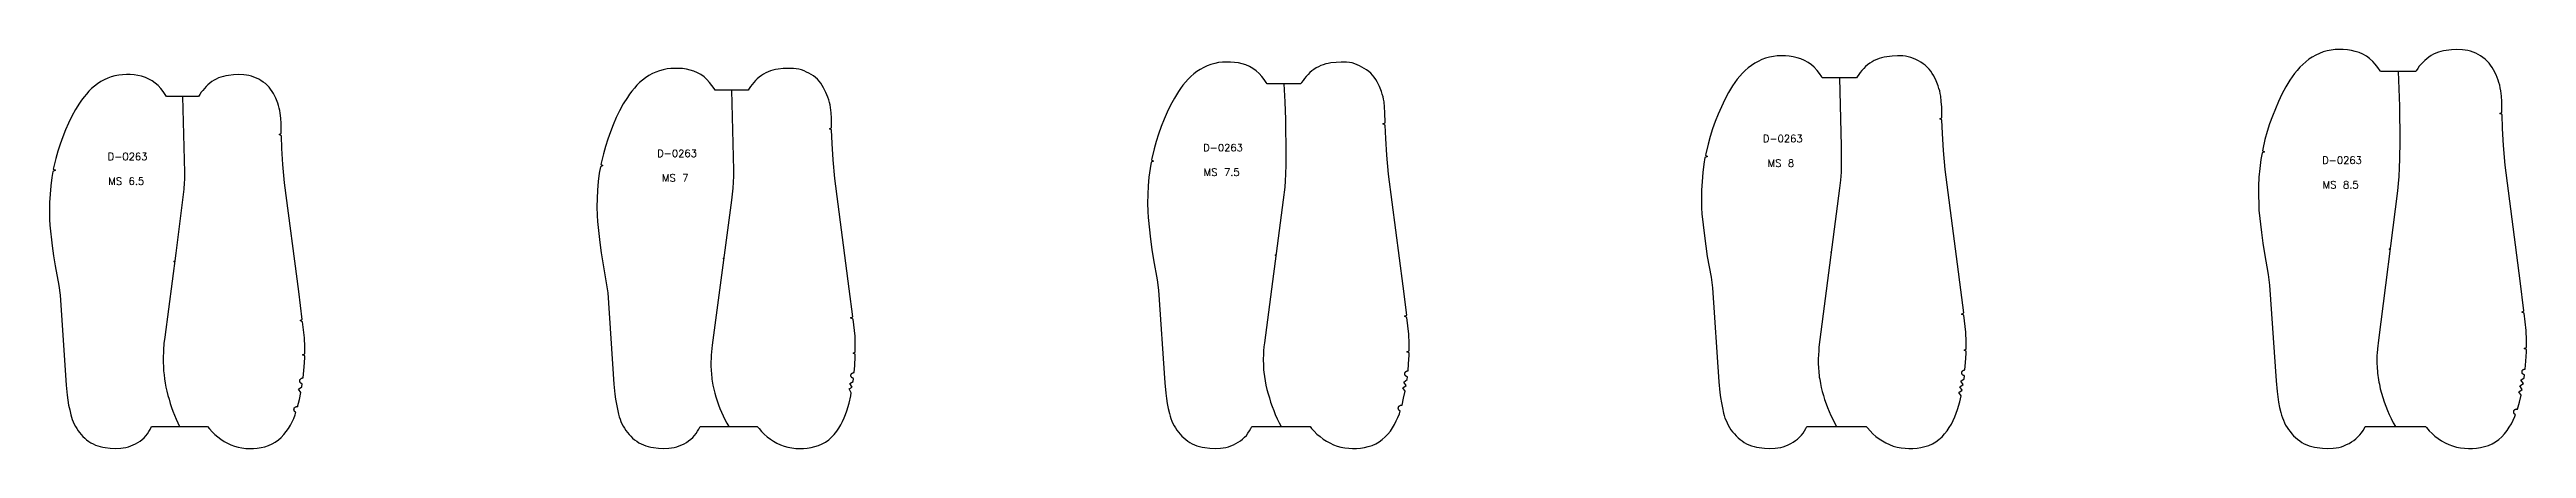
# Model space of a CAD drawing. Extents: x -3600 to 4663, y 5 to 334.
# Drawn here: x -1398 to 296, y 5 to 278 of the extents above; entities that cross this region are included whole.
import ezdxf

# ---------------------------------------------------------------- set-up
doc = ezdxf.new("R2010")
doc.units = 0
doc.layers.add('DEFAULT', color=7, linetype='CONTINUOUS')
doc.styles.add('MTXPL_ARIAL', font='txt.shx', dxfattribs={"height": 0.2})

# ---------------------------------------------------------------- blocks, each defined once
blk = doc.blocks.new('*X10')
at = {"layer": 'DEFAULT', "color": 7, "style": 'MTXPL_ARIAL'}
for s, p in [('D-0263', (156.6, 199.8)), ('MS 8.5', (157, 183))]:
    blk.add_text(s, height=5, dxfattribs=at).set_placement(p)
blk = doc.blocks.new('*X11')
at = {"layer": 'DEFAULT', "color": 7, "style": 'MTXPL_ARIAL'}
for s, p in [('D-0263', (-226.1, 214.6)), ('MS 8', (-222.8, 197.8))]:
    blk.add_text(s, height=5, dxfattribs=at).set_placement(p)
blk = doc.blocks.new('*X12')
at = {"layer": 'DEFAULT', "color": 7, "style": 'MTXPL_ARIAL'}
for s, p in [('D-0263', (-609.1, 208.4)), ('MS 7.5', (-608.7, 191.6))]:
    blk.add_text(s, height=5, dxfattribs=at).set_placement(p)
blk = doc.blocks.new('*X13')
at = {"layer": 'DEFAULT', "color": 7, "style": 'MTXPL_ARIAL'}
for s, p in [('D-0263', (-982.7, 204.5)), ('MS 7', (-979.4, 187.7))]:
    blk.add_text(s, height=5, dxfattribs=at).set_placement(p)
blk = doc.blocks.new('*X14')
at = {"layer": 'DEFAULT', "color": 7, "style": 'MTXPL_ARIAL'}
for s, p in [('D-0263', (-1358.7, 202.3)), ('MS 6.5', (-1358.3, 185.5))]:
    blk.add_text(s, height=5, dxfattribs=at).set_placement(p)

msp = doc.modelspace()

# ---------------------------------------------------------------- linework, layer by layer
at = {"layer": 'DEFAULT', "color": 7}
for points in [[(-205.3, 273.1), (-208, 273.5), (-210.7, 273.8), (-213.4, 273.8), (-216.2, 273.7), (-218.9, 273.4), (-221.6, 272.8), (-224.2, 272.1), (-226.8, 271.2), (-229.2, 270), (-231.6, 268.7), (-233.9, 267.2), (-236.1, 265.5), (-238.1, 263.7), (-240.1, 261.8), (-241.9, 259.8), (-243.6, 257.7), (-245.2, 255.5), (-246.8, 253.2), (-249.6, 248.6), (-252.2, 243.8), (-254.5, 238.9), (-256.7, 233.9), (-258.7, 228.8), (-260.5, 223.7), (-262.2, 218.6), (-263.6, 213.3), (-265.2, 206.7), (-265.4, 205.7), (-264, 204.9), (-265.7, 204.2), (-266.4, 199.7), (-267.2, 193.8), (-267.7, 187.7), (-268, 181.7), (-268.1, 175.7), (-268, 169.7), (-267.8, 165.5), (-266.1, 150.5), (-265.2, 143.4), (-264.1, 136.3), (-261.5, 122.2), (-260.6, 115), (-256.3, 50.5), (-255.6, 43.3), (-255.1, 39.8), (-254.5, 36.2), (-253.8, 32.7), (-253, 29.2), (-252.5, 27.4), (-252, 25.7), (-251.3, 24), (-250.6, 22.4), (-249.8, 20.8), (-248.9, 19.2), (-247.9, 17.7), (-246.8, 16.3), (-245.6, 14.9), (-244.4, 13.6), (-243.1, 12.3), (-241.7, 11.1), (-240.3, 10.1), (-238.8, 9.1), (-237.2, 8.2), (-235.6, 7.4), (-233.9, 6.8), (-232.1, 6.3), (-230.4, 5.8), (-228.6, 5.5), (-225, 5.1), (-221.4, 4.9), (-217.6, 5.1), (-215.8, 5.3), (-213.9, 5.6), (-212.1, 6.1), (-210.4, 6.8), (-208.7, 7.5), (-207, 8.4), (-205.4, 9.3), (-203.8, 10.3), (-202.3, 11.4), (-201, 12.7), (-199.7, 14.1), (-198.5, 15.5), (-197.5, 17.1), (-196.6, 18.7), (-195.9, 19.9), (-155.3, 19.9), (-154.5, 19), (-152.7, 16.9), (-150.8, 15), (-148.7, 13.2), (-146.6, 11.6), (-144.3, 10.1), (-141.9, 8.7), (-139.4, 7.6), (-136.9, 6.6), (-134.2, 5.9), (-131.5, 5.4), (-128.8, 5.1), (-126.1, 4.9), (-123.4, 5), (-120.6, 5.2), (-117.9, 5.6), (-115.3, 6.2), (-112.6, 7), (-110.1, 8.1), (-107.8, 9.4), (-105.6, 11.1), (-103.5, 12.9), (-101.7, 14.9), (-100, 17), (-98.5, 19.3), (-97.1, 21.6), (-95.9, 24.1), (-94.8, 26.5), (-93.8, 29.1), (-92.9, 31.6), (-91.4, 36.9), (-90.5, 40.9), (-92, 43.2), (-89.7, 44.8), (-91.3, 47.2), (-89, 48.8), (-90.7, 51), (-88.4, 52.7), (-88.2, 54.7), (-88.3, 54.7), (-88.3, 54.7), (-88.4, 54.8), (-88.5, 54.8), (-88.5, 54.8), (-88.6, 54.8), (-88.7, 54.8), (-88.7, 54.9), (-88.8, 54.9), (-88.9, 54.9), (-88.9, 54.9), (-89, 55), (-89, 55), (-89.1, 55.1), (-89.2, 55.1), (-89.2, 55.1), (-89.3, 55.2), (-89.3, 55.2), (-89.4, 55.3), (-89.4, 55.3), (-89.5, 55.4), (-89.5, 55.4), (-89.6, 55.5), (-89.6, 55.5), (-89.6, 55.6), (-89.7, 55.7), (-89.7, 55.7), (-89.7, 55.8), (-89.8, 55.8), (-89.8, 55.9), (-89.8, 56), (-89.9, 56), (-89.9, 56.1), (-89.9, 56.2), (-89.9, 56.2), (-89.9, 56.3), (-89.9, 56.4), (-89.9, 56.4), (-90, 56.5), (-90, 56.6), (-90, 56.6), (-90, 56.7), (-90, 56.8), (-90, 56.9), (-90, 56.9), (-89.9, 57), (-89.9, 57.1), (-89.9, 57.1), (-89.9, 57.2), (-89.9, 57.3), (-89.9, 57.3), (-89.8, 57.4), (-89.8, 57.5), (-89.8, 57.5), (-89.8, 57.6), (-89.7, 57.7), (-89.7, 57.7), (-89.7, 57.8), (-89.6, 57.8), (-89.6, 57.9), (-89.5, 57.9), (-89.5, 58), (-89.4, 58), (-89.4, 58.1), (-89.4, 58.1), (-89.3, 58.2), (-89.2, 58.2), (-89.2, 58.3), (-89.1, 58.3), (-89.1, 58.4), (-89, 58.4), (-89, 58.4), (-88.9, 58.5), (-88.8, 58.5), (-88.8, 58.5), (-88.7, 58.6), (-88.6, 58.6), (-88.6, 58.6), (-88.5, 58.6), (-88.4, 58.6), (-88.4, 58.7), (-88.3, 58.7), (-88.2, 58.7), (-88.2, 58.7), (-88.1, 58.7), (-88, 58.7), (-88, 58.7), (-87.9, 58.7), (-87.8, 58.7), (-87.8, 58.7), (-87.4, 63.7), (-87, 70), (-87, 71.5), (-88.4, 72.3), (-86.9, 73), (-87, 78), (-87.2, 84.5), (-88.5, 96.1), (-90.1, 97), (-88.6, 97.7), (-101.3, 195.9), (-102.5, 209), (-103.2, 220.6), (-103.6, 229.9), (-105.1, 230.7), (-103.6, 231.4), (-103.6, 235), (-103.7, 238.7), (-104, 242.4), (-104.4, 246.1), (-104.7, 247.9), (-105.1, 249.7), (-105.6, 251.5), (-106.2, 253.3), (-107.6, 256.7), (-109.2, 260.1), (-110.2, 261.7), (-111.2, 263.2), (-112.3, 264.7), (-113.6, 266.1), (-115, 267.3), (-116.5, 268.4), (-118, 269.5), (-119.7, 270.4), (-121.3, 271.2), (-123, 272), (-124.8, 272.6), (-126.6, 273.1), (-128.4, 273.5), (-130.3, 273.7), (-134, 273.8), (-137.6, 273.6), (-141.2, 273.2), (-143, 272.9), (-144.8, 272.5), (-146.5, 271.9), (-148.2, 271.3), (-149.9, 270.5), (-151.4, 269.7), (-153, 268.7), (-154.4, 267.6), (-155.8, 266.4), (-157.1, 265.2), (-158.3, 263.8), (-159.4, 262.4), (-160.5, 261), (-161.5, 259.5), (-161.9, 258.8), (-185.5, 258.8), (-185.8, 259.5), (-187.4, 261.7), (-189, 263.8), (-190.9, 265.9), (-192.9, 267.7), (-195.1, 269.3), (-197.5, 270.6), (-200, 271.7), (-202.6, 272.5)], [(186, 19.9), (227.4, 19.9), (228, 19.2), (229.8, 17.1), (231.8, 15.2), (233.8, 13.4), (236, 11.7), (238.3, 10.1), (240.8, 8.8), (243.3, 7.6), (245.9, 6.7), (248.5, 5.9), (251.2, 5.4), (254, 5.1), (256.8, 4.9), (259.5, 5), (262.3, 5.2), (265, 5.6), (267.7, 6.2), (270.4, 7), (272.9, 8.1), (275.3, 9.5), (277.5, 11.1), (279.6, 13), (281.5, 15), (283.2, 17.2), (284.7, 19.5), (286.1, 21.9), (287.4, 24.3), (288.5, 26.9), (289, 28.1), (288.9, 28.1), (288.8, 28.1), (288.8, 28.2), (288.7, 28.2), (288.7, 28.2), (288.6, 28.3), (288.5, 28.3), (288.5, 28.3), (288.4, 28.4), (288.4, 28.4), (288.3, 28.5), (288.3, 28.5), (288.2, 28.6), (288.2, 28.6), (288.1, 28.7), (288.1, 28.7), (288.1, 28.8), (288, 28.8), (288, 28.9), (287.9, 29), (287.9, 29), (287.9, 29.1), (287.8, 29.1), (287.8, 29.2), (287.8, 29.3), (287.8, 29.3), (287.8, 29.4), (287.7, 29.5), (287.7, 29.5), (287.7, 29.6), (287.7, 29.7), (287.7, 29.7), (287.7, 29.8), (287.7, 29.9), (287.7, 29.9), (287.7, 30), (287.7, 30.1), (287.7, 30.1), (287.7, 30.2), (287.7, 30.3), (287.7, 30.3), (287.7, 30.4), (287.7, 30.5), (287.8, 30.5), (287.8, 30.6), (287.8, 30.7), (287.8, 30.7), (287.9, 30.8), (287.9, 30.9), (287.9, 30.9), (288, 31), (288, 31), (288, 31.1), (288.1, 31.2), (288.1, 31.2), (288.2, 31.3), (288.2, 31.3), (288.2, 31.4), (288.3, 31.4), (288.3, 31.5), (288.4, 31.5), (288.5, 31.5), (288.5, 31.6), (288.6, 31.6), (288.6, 31.7), (288.7, 31.7), (288.7, 31.7), (288.8, 31.8), (288.9, 31.8), (288.9, 31.8), (289, 31.8), (289.1, 31.9), (289.1, 31.9), (289.2, 31.9), (289.2, 31.9), (289.3, 31.9), (289.4, 31.9), (289.5, 31.9), (289.5, 32), (289.6, 32), (289.7, 32), (289.7, 32), (289.8, 32), (289.9, 32), (289.9, 31.9), (290, 31.9), (290.1, 31.9), (290.1, 31.9), (290.2, 31.9), (290.3, 31.9), (290.3, 31.9), (291.7, 36.7), (292.9, 41.5), (291.3, 43.8), (293.6, 45.4), (292, 47.8), (294.3, 49.4), (292.6, 51.7), (294.9, 53.3), (295.1, 55.3), (295.1, 55.3), (295, 55.3), (294.9, 55.4), (294.9, 55.4), (294.8, 55.4), (294.7, 55.4), (294.7, 55.4), (294.6, 55.5), (294.5, 55.5), (294.5, 55.5), (294.4, 55.6), (294.3, 55.6), (294.3, 55.6), (294.2, 55.7), (294.2, 55.7), (294.1, 55.7), (294.1, 55.8), (294, 55.8), (294, 55.9), (293.9, 55.9), (293.9, 56), (293.8, 56), (293.8, 56.1), (293.7, 56.2), (293.7, 56.2), (293.7, 56.3), (293.6, 56.3), (293.6, 56.4), (293.6, 56.5), (293.5, 56.5), (293.5, 56.6), (293.5, 56.6), (293.5, 56.7), (293.4, 56.8), (293.4, 56.8), (293.4, 56.9), (293.4, 57), (293.4, 57.1), (293.4, 57.1), (293.4, 57.2), (293.4, 57.3), (293.4, 57.3), (293.4, 57.4), (293.4, 57.5), (293.4, 57.5), (293.4, 57.6), (293.4, 57.7), (293.4, 57.7), (293.4, 57.8), (293.4, 57.9), (293.5, 57.9), (293.5, 58), (293.5, 58.1), (293.5, 58.1), (293.6, 58.2), (293.6, 58.3), (293.6, 58.3), (293.7, 58.4), (293.7, 58.4), (293.8, 58.5), (293.8, 58.6), (293.8, 58.6), (293.9, 58.7), (293.9, 58.7), (294, 58.8), (294, 58.8), (294.1, 58.9), (294.1, 58.9), (294.2, 58.9), (294.3, 59), (294.3, 59), (294.4, 59.1), (294.4, 59.1), (294.5, 59.1), (294.6, 59.1), (294.6, 59.2), (294.7, 59.2), (294.8, 59.2), (294.8, 59.2), (294.9, 59.3), (295, 59.3), (295, 59.3), (295.1, 59.3), (295.2, 59.3), (295.2, 59.3), (295.3, 59.3), (295.4, 59.3), (295.4, 59.3), (295.5, 59.3), (295.6, 59.3), (296, 64.6), (296.4, 71), (296.4, 72.6), (294.9, 73.3), (296.4, 74.1), (296.4, 79.2), (296.2, 85.7), (294.9, 97.5), (293.2, 98.3), (294.7, 99.1), (292.2, 119.7), (281.9, 198.9), (280.7, 212.3), (280, 224), (279.7, 233.5), (278.1, 234.3), (279.6, 235), (279.6, 238.6), (279.5, 242.4), (279.3, 246.2), (278.8, 249.9), (278.5, 251.8), (278.1, 253.6), (277.6, 255.4), (277, 257.2), (275.6, 260.7), (273.9, 264.1), (273, 265.7), (271.9, 267.3), (270.8, 268.8), (269.5, 270.2), (268.1, 271.5), (266.6, 272.6), (265, 273.7), (263.4, 274.6), (261.7, 275.5), (260, 276.2), (258.2, 276.9), (256.4, 277.4), (254.5, 277.7), (252.6, 277.9), (248.8, 278.1), (245.2, 277.9), (241.5, 277.5), (239.7, 277.2), (237.9, 276.7), (236.2, 276.2), (234.5, 275.6), (232.8, 274.8), (231.2, 273.9), (229.7, 272.9), (228.2, 271.8), (226.8, 270.6), (225.5, 269.3), (224.3, 268), (223.1, 266.6), (222, 265.1), (221, 263.6), (220.7, 263.1), (196.5, 263.1), (196.3, 263.5), (194.8, 265.8), (193, 268), (191.2, 270), (189.1, 271.9), (186.9, 273.5), (184.5, 274.9), (182, 276), (179.3, 276.8), (176.6, 277.4), (173.9, 277.8), (171.1, 278.1), (168.3, 278.1), (165.6, 278), (162.8, 277.6), (160.1, 277.1), (157.4, 276.4), (154.8, 275.4), (152.3, 274.2), (149.9, 272.9), (147.6, 271.4), (145.4, 269.7), (143.4, 267.8), (141.4, 265.9), (139.5, 263.8), (137.8, 261.7), (136.2, 259.5), (134.6, 257.2), (131.7, 252.5), (129.1, 247.6), (126.8, 242.6), (124.6, 237.5), (122.6, 232.4), (120.7, 227.2), (119, 221.9), (117.5, 216.6), (116, 209.9), (115.8, 208.8), (117.2, 208.1), (115.5, 207.3), (114.7, 202.8), (114, 196.7), (113.4, 190.6), (113.1, 184.5), (113.1, 178.4), (113.2, 172.3), (113.4, 168), (115.1, 152.8), (116, 145.6), (117.1, 138.4), (119.7, 124), (120.7, 116.8), (125.1, 51.2), (125.8, 43.9), (126.3, 40.3), (126.8, 36.7), (127.5, 33.1), (128.4, 29.5), (128.9, 27.8), (129.4, 26), (130.1, 24.3), (130.8, 22.6), (131.6, 21), (132.6, 19.4), (133.6, 17.9), (134.7, 16.5), (135.9, 15), (137.1, 13.7), (138.4, 12.4), (139.8, 11.2), (141.3, 10.1), (142.8, 9.1), (144.4, 8.2), (146.1, 7.5), (147.8, 6.8), (149.5, 6.3), (151.3, 5.9), (153.1, 5.5), (156.8, 5.1), (160.4, 4.9), (164.2, 5.1), (166.1, 5.3), (168, 5.6), (169.8, 6.1), (171.5, 6.8), (173.3, 7.6), (175, 8.4), (176.6, 9.4), (178.2, 10.4), (179.7, 11.6), (181.1, 12.8), (182.4, 14.2), (183.5, 15.7), (184.6, 17.3), (185.5, 18.9)], [(-1290.4, 19.9), (-1289, 18.3), (-1287.2, 16.3), (-1285.4, 14.5), (-1283.4, 12.8), (-1281.3, 11.2), (-1279.1, 9.8), (-1276.8, 8.5), (-1274.4, 7.4), (-1272, 6.5), (-1269.4, 5.8), (-1266.8, 5.4), (-1264.2, 5), (-1261.6, 4.9), (-1259, 5), (-1256.3, 5.2), (-1253.7, 5.6), (-1251.2, 6.1), (-1248.7, 6.9), (-1246.2, 8), (-1244, 9.2), (-1241.8, 10.8), (-1239.9, 12.5), (-1238.1, 14.4), (-1236.5, 16.5), (-1235, 18.6), (-1233.7, 20.8), (-1232.5, 23.2), (-1231.4, 25.5), (-1230.5, 27.9), (-1229.9, 29.7), (-1229.9, 29.7), (-1230, 29.7), (-1230.1, 29.8), (-1230.1, 29.8), (-1230.2, 29.8), (-1230.2, 29.9), (-1230.3, 29.9), (-1230.4, 29.9), (-1230.4, 30), (-1230.5, 30), (-1230.5, 30.1), (-1230.6, 30.1), (-1230.6, 30.2), (-1230.7, 30.2), (-1230.7, 30.3), (-1230.8, 30.3), (-1230.8, 30.4), (-1230.9, 30.4), (-1230.9, 30.5), (-1230.9, 30.5), (-1231, 30.6), (-1231, 30.7), (-1231, 30.7), (-1231.1, 30.8), (-1231.1, 30.9), (-1231.1, 30.9), (-1231.1, 31), (-1231.2, 31.1), (-1231.2, 31.1), (-1231.2, 31.2), (-1231.2, 31.3), (-1231.2, 31.3), (-1231.2, 31.4), (-1231.2, 31.5), (-1231.3, 31.5), (-1231.3, 31.6), (-1231.3, 31.7), (-1231.2, 31.7), (-1231.2, 31.8), (-1231.2, 31.9), (-1231.2, 32), (-1231.2, 32), (-1231.2, 32.1), (-1231.2, 32.2), (-1231.2, 32.2), (-1231.1, 32.3), (-1231.1, 32.4), (-1231.1, 32.4), (-1231.1, 32.5), (-1231, 32.5), (-1231, 32.6), (-1231, 32.7), (-1230.9, 32.7), (-1230.9, 32.8), (-1230.8, 32.8), (-1230.8, 32.9), (-1230.8, 32.9), (-1230.7, 33), (-1230.7, 33), (-1230.6, 33.1), (-1230.6, 33.1), (-1230.5, 33.2), (-1230.4, 33.2), (-1230.4, 33.2), (-1230.3, 33.3), (-1230.3, 33.3), (-1230.2, 33.4), (-1230.2, 33.4), (-1230.1, 33.4), (-1230, 33.4), (-1230, 33.5), (-1229.9, 33.5), (-1229.8, 33.5), (-1229.8, 33.5), (-1229.7, 33.5), (-1229.6, 33.6), (-1229.6, 33.6), (-1229.5, 33.6), (-1229.4, 33.6), (-1229.4, 33.6), (-1229.3, 33.6), (-1229.2, 33.6), (-1229.2, 33.6), (-1229.1, 33.6), (-1229, 33.6), (-1229, 33.6), (-1228.9, 33.6), (-1228.8, 33.6), (-1228.8, 33.5), (-1228.7, 33.5), (-1227.5, 38.4), (-1226.5, 43.3), (-1228.1, 45.6), (-1225.8, 47.2), (-1225.5, 49.2), (-1225.6, 49.2), (-1225.6, 49.2), (-1225.7, 49.2), (-1225.8, 49.2), (-1225.8, 49.3), (-1225.9, 49.3), (-1226, 49.3), (-1226, 49.3), (-1226.1, 49.4), (-1226.2, 49.4), (-1226.2, 49.4), (-1226.3, 49.5), (-1226.3, 49.5), (-1226.4, 49.5), (-1226.4, 49.6), (-1226.5, 49.6), (-1226.6, 49.7), (-1226.6, 49.7), (-1226.7, 49.8), (-1226.7, 49.8), (-1226.7, 49.9), (-1226.8, 49.9), (-1226.8, 50), (-1226.9, 50), (-1226.9, 50.1), (-1226.9, 50.1), (-1227, 50.2), (-1227, 50.3), (-1227, 50.3), (-1227.1, 50.4), (-1227.1, 50.4), (-1227.1, 50.5), (-1227.1, 50.6), (-1227.2, 50.6), (-1227.2, 50.7), (-1227.2, 50.8), (-1227.2, 50.8), (-1227.2, 50.9), (-1227.2, 51), (-1227.2, 51.1), (-1227.2, 51.1), (-1227.2, 51.2), (-1227.2, 51.3), (-1227.2, 51.3), (-1227.2, 51.4), (-1227.2, 51.5), (-1227.2, 51.5), (-1227.2, 51.6), (-1227.2, 51.7), (-1227.1, 51.7), (-1227.1, 51.8), (-1227.1, 51.9), (-1227.1, 51.9), (-1227.1, 52), (-1227, 52), (-1227, 52.1), (-1227, 52.2), (-1226.9, 52.2), (-1226.9, 52.3), (-1226.8, 52.3), (-1226.8, 52.4), (-1226.8, 52.4), (-1226.7, 52.5), (-1226.7, 52.5), (-1226.6, 52.6), (-1226.6, 52.6), (-1226.5, 52.7), (-1226.5, 52.7), (-1226.4, 52.8), (-1226.4, 52.8), (-1226.3, 52.9), (-1226.2, 52.9), (-1226.2, 52.9), (-1226.1, 53), (-1226.1, 53), (-1226, 53), (-1225.9, 53), (-1225.9, 53.1), (-1225.8, 53.1), (-1225.7, 53.1), (-1225.7, 53.1), (-1225.6, 53.1), (-1225.5, 53.1), (-1225.5, 53.1), (-1225.4, 53.2), (-1225.3, 53.2), (-1225.3, 53.2), (-1225.2, 53.2), (-1225.1, 53.2), (-1225.1, 53.2), (-1225, 53.2), (-1224.7, 55.8), (-1224.3, 60.9), (-1223.9, 66.9), (-1223.9, 68.3), (-1225.4, 69.1), (-1223.9, 69.8), (-1223.9, 74.5), (-1224.1, 80.7), (-1225.3, 91.7), (-1227, 92.6), (-1225.5, 93.3), (-1227.9, 112.5), (-1237.7, 186.8), (-1238.8, 199.3), (-1239.5, 210.3), (-1239.8, 219.1), (-1241.4, 219.9), (-1239.9, 220.7), (-1239.9, 224), (-1240, 227.5), (-1240.2, 231.1), (-1240.6, 234.6), (-1240.9, 236.3), (-1241.3, 238), (-1241.8, 239.7), (-1242.3, 241.4), (-1243.7, 244.7), (-1245.3, 247.9), (-1246.2, 249.4), (-1247.2, 250.9), (-1248.3, 252.3), (-1249.5, 253.6), (-1250.8, 254.8), (-1252.2, 255.8), (-1253.8, 256.8), (-1255.3, 257.7), (-1256.9, 258.5), (-1258.6, 259.2), (-1260.3, 259.8), (-1262, 260.3), (-1263.8, 260.6), (-1265.6, 260.8), (-1269.2, 261), (-1272.6, 260.8), (-1276.1, 260.4), (-1277.8, 260.1), (-1279.5, 259.7), (-1281.2, 259.2), (-1282.8, 258.6), (-1284.4, 257.8), (-1285.9, 257), (-1287.4, 256.1), (-1288.8, 255), (-1290.1, 253.9), (-1291.3, 252.7), (-1292.5, 251.5), (-1293.6, 250.1), (-1294.7, 248.8), (-1295.6, 247.3), (-1296.5, 246), (-1318.5, 246), (-1319.3, 247.3), (-1320.8, 249.4), (-1322.4, 251.5), (-1324.2, 253.4), (-1326.1, 255.1), (-1328.2, 256.7), (-1330.5, 257.9), (-1332.9, 259), (-1335.5, 259.8), (-1338, 260.3), (-1340.6, 260.7), (-1343.3, 260.9), (-1345.9, 261), (-1348.5, 260.8), (-1351.1, 260.5), (-1353.7, 260), (-1356.3, 259.3), (-1358.7, 258.4), (-1361.1, 257.4), (-1363.4, 256.1), (-1365.6, 254.7), (-1367.7, 253.1), (-1369.7, 251.4), (-1371.5, 249.5), (-1373.3, 247.6), (-1374.9, 245.6), (-1376.5, 243.5), (-1378, 241.4), (-1380.7, 237), (-1383.2, 232.4), (-1385.5, 227.7), (-1387.5, 223), (-1389.4, 218.2), (-1391.2, 213.3), (-1392.8, 208.4), (-1394.2, 203.4), (-1395.7, 197.1), (-1395.9, 196.1), (-1394.5, 195.4), (-1396.2, 194.6), (-1396.9, 190.4), (-1397.6, 184.7), (-1398.1, 179), (-1398.4, 173.3), (-1398.5, 167.6), (-1398.4, 161.8), (-1398.2, 157.9), (-1396.6, 143.6), (-1395.7, 136.8), (-1394.6, 130.1), (-1392.1, 116.6), (-1391.2, 109.8), (-1387, 48.3), (-1386.4, 41.5), (-1385.9, 38.1), (-1385.4, 34.7), (-1384.7, 31.4), (-1383.9, 28), (-1383.4, 26.4), (-1382.9, 24.7), (-1382.3, 23.1), (-1381.6, 21.6), (-1380.8, 20), (-1379.9, 18.6), (-1379, 17.1), (-1377.9, 15.8), (-1376.8, 14.4), (-1375.6, 13.2), (-1374.4, 12), (-1373.1, 10.8), (-1371.7, 9.8), (-1370.2, 8.9), (-1368.7, 8), (-1367.1, 7.3), (-1365.5, 6.7), (-1363.8, 6.2), (-1362.1, 5.8), (-1360.4, 5.5), (-1356.9, 5.1), (-1353.4, 4.9), (-1349.8, 5.1), (-1348.1, 5.3), (-1346.3, 5.6), (-1344.5, 6.1), (-1342.9, 6.7), (-1341.2, 7.4), (-1339.6, 8.2), (-1338, 9.1), (-1336.5, 10), (-1335.1, 11.1), (-1333.8, 12.3), (-1332.6, 13.6), (-1331.5, 15), (-1330.5, 16.5), (-1329.6, 18), (-1328.6, 19.9)], [(-920.5, 250.2), (-943, 250.2), (-943.7, 251.3), (-945.2, 253.5), (-946.8, 255.6), (-948.6, 257.5), (-950.6, 259.3), (-952.7, 260.9), (-955, 262.2), (-957.5, 263.2), (-960, 264), (-962.6, 264.6), (-965.3, 265), (-967.9, 265.2), (-970.6, 265.2), (-973.3, 265.1), (-975.9, 264.8), (-978.5, 264.3), (-981.1, 263.6), (-983.6, 262.7), (-986, 261.6), (-988.3, 260.3), (-990.6, 258.8), (-992.7, 257.2), (-994.7, 255.5), (-996.6, 253.6), (-998.3, 251.7), (-1000, 249.6), (-1001.6, 247.5), (-1003.1, 245.3), (-1005.9, 240.9), (-1008.4, 236.2), (-1010.7, 231.5), (-1012.8, 226.6), (-1014.7, 221.7), (-1016.5, 216.8), (-1018.1, 211.8), (-1019.5, 206.7), (-1021.1, 200.3), (-1021.3, 199.3), (-1019.9, 198.6), (-1021.5, 197.8), (-1022.3, 193.5), (-1023, 187.7), (-1023.5, 181.9), (-1023.8, 176.1), (-1023.9, 170.3), (-1023.8, 164.5), (-1023.5, 160.4), (-1022, 145.9), (-1021.1, 139), (-1019.9, 132.1), (-1017.5, 118.4), (-1016.5, 111.5), (-1012.3, 49), (-1011.6, 42.1), (-1011.2, 38.7), (-1010.6, 35.2), (-1009.9, 31.8), (-1009.1, 28.4), (-1008.6, 26.7), (-1008.1, 25.1), (-1007.5, 23.4), (-1006.8, 21.8), (-1006, 20.3), (-1005.1, 18.8), (-1004.1, 17.3), (-1003.1, 15.9), (-1001.9, 14.6), (-1000.7, 13.3), (-999.5, 12.1), (-998.1, 10.9), (-996.7, 9.9), (-995.3, 8.9), (-993.7, 8.1), (-992.1, 7.4), (-990.5, 6.7), (-988.8, 6.2), (-987.1, 5.8), (-985.3, 5.5), (-981.8, 5.1), (-978.3, 4.9), (-974.6, 5.1), (-972.8, 5.3), (-971, 5.6), (-969.3, 6.1), (-967.6, 6.7), (-965.9, 7.4), (-964.3, 8.2), (-962.7, 9.1), (-961.2, 10.1), (-959.7, 11.2), (-958.4, 12.4), (-957.1, 13.8), (-956, 15.2), (-955, 16.7), (-954.1, 18.2), (-953.2, 19.9), (-914.2, 19.9), (-913, 18.5), (-911.2, 16.5), (-909.4, 14.7), (-907.4, 12.9), (-905.2, 11.3), (-903, 9.9), (-900.7, 8.6), (-898.3, 7.5), (-895.8, 6.6), (-893.2, 5.9), (-890.6, 5.4), (-887.9, 5), (-885.3, 4.9), (-882.6, 5), (-880, 5.2), (-877.3, 5.6), (-874.7, 6.2), (-872.2, 7), (-869.7, 8), (-867.4, 9.3), (-865.3, 10.9), (-863.3, 12.6), (-861.5, 14.6), (-859.8, 16.7), (-858.4, 18.8), (-857, 21.1), (-855.8, 23.5), (-854.7, 25.9), (-853.8, 28.3), (-852.9, 30.8), (-851.4, 35.9), (-850.2, 41), (-849.9, 43), (-851.4, 45.7), (-849.2, 47), (-850.8, 49.5), (-848.6, 50.9), (-848.3, 52.9), (-848.4, 52.9), (-848.5, 52.9), (-848.5, 52.9), (-848.6, 53), (-848.7, 53), (-848.7, 53), (-848.8, 53), (-848.9, 53), (-848.9, 53.1), (-849, 53.1), (-849.1, 53.1), (-849.1, 53.2), (-849.2, 53.2), (-849.2, 53.2), (-849.3, 53.3), (-849.3, 53.3), (-849.4, 53.4), (-849.4, 53.4), (-849.5, 53.5), (-849.5, 53.5), (-849.6, 53.6), (-849.6, 53.6), (-849.7, 53.7), (-849.7, 53.7), (-849.8, 53.8), (-849.8, 53.8), (-849.8, 53.9), (-849.9, 54), (-849.9, 54), (-849.9, 54.1), (-850, 54.1), (-850, 54.2), (-850, 54.3), (-850, 54.3), (-850, 54.4), (-850.1, 54.5), (-850.1, 54.5), (-850.1, 54.6), (-850.1, 54.7), (-850.1, 54.7), (-850.1, 54.8), (-850.1, 54.9), (-850.1, 55), (-850.1, 55), (-850.1, 55.1), (-850.1, 55.2), (-850.1, 55.2), (-850.1, 55.3), (-850.1, 55.4), (-850, 55.4), (-850, 55.5), (-850, 55.6), (-850, 55.6), (-849.9, 55.7), (-849.9, 55.8), (-849.9, 55.8), (-849.9, 55.9), (-849.8, 55.9), (-849.8, 56), (-849.7, 56), (-849.7, 56.1), (-849.7, 56.2), (-849.6, 56.2), (-849.6, 56.3), (-849.5, 56.3), (-849.5, 56.4), (-849.4, 56.4), (-849.4, 56.5), (-849.3, 56.5), (-849.3, 56.5), (-849.2, 56.6), (-849.1, 56.6), (-849.1, 56.6), (-849, 56.7), (-849, 56.7), (-848.9, 56.7), (-848.8, 56.8), (-848.8, 56.8), (-848.7, 56.8), (-848.6, 56.8), (-848.6, 56.8), (-848.5, 56.9), (-848.4, 56.9), (-848.4, 56.9), (-848.3, 56.9), (-848.2, 56.9), (-848.2, 56.9), (-848.1, 56.9), (-848, 56.9), (-848, 56.9), (-847.9, 56.9), (-847.5, 61.8), (-847.1, 67.9), (-847.1, 69.4), (-848.6, 70.1), (-847.1, 70.9), (-847.1, 75.7), (-847.3, 81.9), (-848.6, 93.5), (-850.3, 94.3), (-848.8, 95.1), (-851.2, 114.3), (-861.1, 189.8), (-862.3, 202.5), (-862.9, 213.7), (-863.3, 223), (-864.8, 223.7), (-863.3, 224.5), (-863.3, 227.6), (-863.4, 231.2), (-863.7, 234.8), (-864.1, 238.4), (-864.4, 240.2), (-864.7, 241.9), (-865.2, 243.7), (-865.8, 245.4), (-867.2, 248.7), (-868.8, 251.9), (-869.7, 253.5), (-870.7, 255), (-871.8, 256.4), (-873, 257.7), (-874.4, 258.9), (-875.8, 260), (-877.4, 261), (-878.9, 261.9), (-880.6, 262.7), (-882.2, 263.5), (-884, 264.1), (-885.7, 264.6), (-887.5, 264.9), (-889.3, 265.1), (-893, 265.2), (-896.5, 265), (-900, 264.7), (-901.7, 264.4), (-903.5, 263.9), (-905.1, 263.4), (-906.8, 262.8), (-908.4, 262.1), (-909.9, 261.2), (-911.4, 260.3), (-912.8, 259.2), (-914.2, 258.1), (-915.4, 256.9), (-916.6, 255.6), (-917.7, 254.2), (-918.8, 252.8), (-919.8, 251.4)], [(-475.5, 32.1), (-475.6, 32.2), (-475.6, 32.3), (-475.6, 32.4), (-475.6, 32.4), (-475.6, 32.5), (-475.6, 32.6), (-475.6, 32.6), (-475.6, 32.7), (-475.6, 32.8), (-475.6, 32.8), (-475.5, 32.9), (-475.5, 33), (-475.5, 33), (-475.5, 33.1), (-475.5, 33.2), (-475.5, 33.2), (-475.4, 33.3), (-475.4, 33.4), (-475.4, 33.4), (-475.3, 33.5), (-475.3, 33.6), (-475.3, 33.6), (-475.2, 33.7), (-475.2, 33.7), (-475.1, 33.8), (-475.1, 33.8), (-475.1, 33.9), (-475, 33.9), (-475, 34), (-474.9, 34), (-474.9, 34.1), (-474.8, 34.1), (-474.7, 34.2), (-474.7, 34.2), (-474.6, 34.2), (-474.6, 34.3), (-474.5, 34.3), (-474.4, 34.3), (-474.4, 34.4), (-474.3, 34.4), (-474.3, 34.4), (-474.2, 34.4), (-474.1, 34.5), (-474.1, 34.5), (-474, 34.5), (-473.9, 34.5), (-473.9, 34.5), (-473.8, 34.5), (-473.7, 34.5), (-473.6, 34.5), (-473.6, 34.5), (-473.5, 34.5), (-473.4, 34.5), (-473.4, 34.5), (-473.3, 34.5), (-473.2, 34.5), (-473.2, 34.5), (-473.1, 34.5), (-473, 34.5), (-471.9, 39.3), (-470.8, 44.2), (-472.4, 46.5), (-470.1, 48.1), (-471.8, 50.4), (-469.5, 52.1), (-469.3, 54.1), (-469.4, 54.1), (-469.4, 54.1), (-469.5, 54.1), (-469.6, 54.1), (-469.7, 54.2), (-469.7, 54.2), (-469.8, 54.2), (-469.8, 54.2), (-469.9, 54.3), (-470, 54.3), (-470, 54.3), (-470.1, 54.3), (-470.2, 54.4), (-470.2, 54.4), (-470.3, 54.5), (-470.3, 54.5), (-470.4, 54.6), (-470.4, 54.6), (-470.5, 54.6), (-470.5, 54.7), (-470.6, 54.7), (-470.6, 54.8), (-470.7, 54.9), (-470.7, 54.9), (-470.7, 55), (-470.8, 55), (-470.8, 55.1), (-470.9, 55.1), (-470.9, 55.2), (-470.9, 55.3), (-470.9, 55.3), (-471, 55.4), (-471, 55.5), (-471, 55.5), (-471, 55.6), (-471, 55.7), (-471.1, 55.7), (-471.1, 55.8), (-471.1, 55.9), (-471.1, 55.9), (-471.1, 56), (-471.1, 56.1), (-471.1, 56.2), (-471.1, 56.2), (-471.1, 56.3), (-471.1, 56.4), (-471, 56.4), (-471, 56.5), (-471, 56.6), (-471, 56.6), (-471, 56.7), (-471, 56.8), (-470.9, 56.8), (-470.9, 56.9), (-470.9, 57), (-470.8, 57), (-470.8, 57.1), (-470.8, 57.1), (-470.7, 57.2), (-470.7, 57.3), (-470.7, 57.3), (-470.6, 57.4), (-470.6, 57.4), (-470.5, 57.5), (-470.5, 57.5), (-470.4, 57.6), (-470.4, 57.6), (-470.3, 57.7), (-470.3, 57.7), (-470.2, 57.7), (-470.1, 57.8), (-470.1, 57.8), (-470, 57.8), (-470, 57.9), (-469.9, 57.9), (-469.8, 57.9), (-469.8, 58), (-469.7, 58), (-469.6, 58), (-469.6, 58), (-469.5, 58), (-469.4, 58), (-469.4, 58.1), (-469.3, 58.1), (-469.2, 58.1), (-469.2, 58.1), (-469.1, 58.1), (-469, 58.1), (-468.9, 58.1), (-468.9, 58.1), (-468.5, 62.8), (-468.1, 68.9), (-468.1, 70.4), (-469.6, 71.2), (-468.1, 71.9), (-468.1, 76.9), (-468.4, 83.2), (-469.6, 94.7), (-471.3, 95.5), (-469.8, 96.2), (-472.3, 116.1), (-482.3, 192.8), (-483.5, 205.8), (-484.1, 217.2), (-484.5, 226.3), (-486.1, 227.1), (-484.5, 227.9), (-484.7, 235), (-484.9, 238.6), (-485.3, 242.2), (-485.6, 244), (-486, 245.8), (-486.5, 247.6), (-487.1, 249.3), (-488.4, 252.7), (-490.1, 256), (-491, 257.6), (-492, 259.1), (-493.2, 260.5), (-494.4, 261.9), (-495.8, 263.1), (-497.2, 264.2), (-498.8, 265.2), (-500.4, 266.1), (-502, 267), (-503.7, 267.7), (-505.4, 268.4), (-507.2, 268.9), (-509, 269.2), (-510.9, 269.4), (-514.6, 269.5), (-518.1, 269.3), (-521.7, 268.9), (-523.5, 268.6), (-525.2, 268.2), (-526.9, 267.7), (-528.6, 267.1), (-530.2, 266.3), (-531.8, 265.5), (-533.3, 264.5), (-534.7, 263.4), (-536, 262.3), (-537.3, 261), (-538.5, 259.7), (-539.7, 258.3), (-540.7, 256.9), (-541.7, 255.4), (-542.3, 254.5), (-565.3, 254.5), (-565.9, 255.4), (-567.4, 257.6), (-569, 259.7), (-570.8, 261.7), (-572.8, 263.5), (-575, 265.1), (-577.4, 266.4), (-579.8, 267.5), (-582.4, 268.3), (-585, 268.9), (-587.7, 269.3), (-590.4, 269.5), (-593.1, 269.5), (-595.8, 269.4), (-598.5, 269.1), (-601.1, 268.6), (-603.8, 267.9), (-606.3, 266.9), (-608.7, 265.8), (-611.1, 264.5), (-613.3, 263), (-615.5, 261.4), (-617.5, 259.6), (-619.4, 257.7), (-621.2, 255.7), (-622.9, 253.7), (-624.5, 251.5), (-626, 249.3), (-628.8, 244.7), (-631.4, 240), (-633.7, 235.2), (-635.8, 230.3), (-637.8, 225.3), (-639.6, 220.2), (-641.2, 215.2), (-642.7, 210), (-644.2, 203.5), (-644.4, 202.5), (-643, 201.7), (-644.7, 201), (-645.4, 196.6), (-646.2, 190.7), (-646.7, 184.8), (-647, 178.9), (-647.1, 173), (-647, 167.1), (-646.7, 163), (-645.1, 148.2), (-644.2, 141.2), (-643.1, 134.2), (-640.6, 120.3), (-639.7, 113.3), (-635.4, 49.8), (-634.7, 42.7), (-634.2, 39.2), (-633.7, 35.7), (-633, 32.2), (-632.2, 28.8), (-631.7, 27.1), (-631.1, 25.4), (-630.5, 23.7), (-629.8, 22.1), (-629, 20.5), (-628.1, 19), (-627.1, 17.5), (-626, 16.1), (-624.9, 14.7), (-623.7, 13.4), (-622.4, 12.2), (-621, 11), (-619.6, 10), (-618.1, 9), (-616.6, 8.1), (-614.9, 7.4), (-613.3, 6.8), (-611.5, 6.2), (-609.8, 5.8), (-608, 5.5), (-604.5, 5.1), (-600.9, 4.9), (-597.2, 5.1), (-595.4, 5.3), (-593.6, 5.6), (-591.8, 6.1), (-590.1, 6.7), (-588.4, 7.5), (-586.7, 8.3), (-585.1, 9.2), (-583.6, 10.2), (-582.1, 11.3), (-580.8, 12.6), (-579.5, 13.9), (-578.4, 15.4), (-577.4, 16.9), (-576.4, 18.5), (-575.7, 19.9), (-535.8, 19.9), (-534.9, 18.7), (-533.1, 16.7), (-531.2, 14.8), (-529.1, 13.1), (-527, 11.4), (-524.7, 10), (-522.4, 8.7), (-519.9, 7.5), (-517.4, 6.6), (-514.8, 5.9), (-512.1, 5.4), (-509.5, 5.1), (-506.8, 4.9), (-504.1, 5), (-501.4, 5.2), (-498.7, 5.6), (-496.1, 6.2), (-493.5, 7), (-491, 8), (-488.7, 9.4), (-486.5, 11), (-484.5, 12.8), (-482.7, 14.7), (-481, 16.8), (-479.5, 19.1), (-478.1, 21.4), (-476.9, 23.8), (-475.8, 26.2), (-474.8, 28.7), (-474.2, 30.6), (-474.2, 30.6), (-474.3, 30.7), (-474.4, 30.7), (-474.4, 30.7), (-474.5, 30.8), (-474.6, 30.8), (-474.6, 30.8), (-474.7, 30.9), (-474.7, 30.9), (-474.8, 30.9), (-474.8, 31), (-474.9, 31), (-474.9, 31.1), (-475, 31.1), (-475, 31.2), (-475.1, 31.2), (-475.1, 31.3), (-475.2, 31.3), (-475.2, 31.4), (-475.3, 31.4), (-475.3, 31.5), (-475.3, 31.6), (-475.4, 31.6), (-475.4, 31.7), (-475.4, 31.8), (-475.4, 31.8), (-475.5, 31.9), (-475.5, 31.9), (-475.5, 32), (-475.5, 32.1)]]:
    msp.add_lwpolyline(points, close=True, dxfattribs=at)
at = {"layer": 'DEFAULT'}
for points in [[(-553.8, 254.5), (-553.2, 242.3), (-552.8, 230.1), (-552.5, 205.6), (-552.5, 199.2), (-552.7, 192.7), (-552.9, 188.3), (-553.3, 183.9), (-554.3, 175.1), (-567.2, 77.2), (-567.5, 74.5), (-567.7, 71.7), (-567.9, 69), (-568, 66.2), (-568, 64.7), (-567.9, 63.2), (-567.9, 61.7), (-567.8, 60.2), (-567.7, 58.7), (-567.5, 57.2), (-567.1, 54.2), (-566.7, 51.2), (-566.1, 48.3), (-565.4, 45.3), (-564.7, 42.4), (-563.8, 39.5), (-562.9, 36.6), (-561.9, 33.7), (-560.8, 30.9), (-559.7, 28.1), (-558.4, 25.3), (-557.1, 22.6), (-555.8, 19.9)], [(-173.7, 258.8), (-172.5, 212), (-172.4, 203.1), (-172.4, 198.6), (-172.6, 194.1), (-172.7, 191.4), (-173, 188.6), (-173.6, 183.1), (-186.4, 84.8), (-187.7, 74.3), (-187.9, 71.7), (-188.1, 69.1), (-188.2, 66.4), (-188.2, 63.8), (-188.2, 62.4), (-188.1, 60.9), (-188.1, 59.5), (-187.9, 58.1), (-187.8, 56.7), (-187.6, 55.2), (-187.5, 53.8), (-187.2, 52.4), (-186.7, 49.5), (-186.1, 46.7), (-185.4, 43.9), (-184.7, 41.1), (-183.8, 38.4), (-182.8, 35.6), (-181.8, 32.9), (-180.7, 30.2), (-179.5, 27.6), (-178.3, 25), (-177, 22.4), (-175.6, 19.9)], [(208.6, 263.1), (209.2, 251.2), (209.6, 239.2), (209.8, 215.3), (209.6, 203.2), (209.4, 197.2), (209.1, 191.2), (208.7, 186.3), (208.2, 181.4), (195.1, 79.1), (194.5, 73.2), (194.2, 70.3), (194.1, 68.8), (194.1, 67.3), (194.1, 65.8), (194.1, 64.2), (194.1, 62.7), (194.2, 61.2), (194.3, 59.6), (194.4, 58.1), (194.6, 56.5), (194.7, 55), (195, 53.5), (195.2, 51.9), (195.5, 50.4), (195.8, 48.9), (196.4, 45.8), (197.2, 42.8), (198.1, 39.8), (199.1, 36.9), (200.1, 33.9), (201.3, 31), (202.5, 28.2), (203.8, 25.4), (205.2, 22.6), (206.7, 19.9)], [(-1307.5, 246), (-1306.2, 194), (-1306.2, 191.3), (-1306.2, 189.1), (-1306.4, 186.9), (-1306.7, 182.5), (-1312.1, 138.7), (-1319.7, 81.1), (-1320.2, 76.8), (-1320.5, 72.5), (-1320.6, 70.4), (-1320.7, 68.2), (-1320.7, 66.1), (-1320.7, 63.9), (-1320.6, 61.1), (-1320.4, 58.2), (-1320.1, 55.4), (-1319.8, 52.6), (-1319.3, 49.7), (-1318.8, 46.9), (-1318.2, 44.1), (-1317.5, 41.3), (-1316.7, 38.6), (-1315.9, 35.8), (-1315, 33.1), (-1314, 30.4), (-1313, 27.7), (-1311.9, 25.1), (-1310.7, 22.5), (-1309.5, 19.9)], [(-931.8, 250.2), (-930.5, 195.6), (-930.5, 191.3), (-930.7, 187.2), (-931, 183.1), (-931.4, 179.1), (-931.9, 175), (-945, 75.6), (-945.5, 71), (-945.7, 68.8), (-945.8, 66.5), (-945.9, 64.2), (-945.9, 61.9), (-945.9, 60.5), (-945.8, 59.2), (-945.8, 57.8), (-945.6, 56.4), (-945.5, 55.1), (-945.4, 53.7), (-945.2, 52.3), (-945, 51), (-944.5, 48.3), (-943.9, 45.5), (-943.2, 42.9), (-942.5, 40.2), (-941.6, 37.5), (-940.7, 34.9), (-939.7, 32.3), (-938.7, 29.8), (-937.5, 27.2), (-936.3, 24.8), (-935, 22.3), (-933.7, 19.9)]]:
    msp.add_lwpolyline(points, dxfattribs=at)
for p in [(-559.5, 137.2), (-179.4, 139.4), (202.8, 141.5), (-1313.1, 132.9), (-937.4, 135.1)]:
    msp.add_point(p, dxfattribs=at)

# ---------------------------------------------------------------- block references
at = {"layer": 'DEFAULT', "color": 7}
for name in ['*X14', '*X13', '*X12', '*X11', '*X10']:
    msp.add_blockref(name, (0, 0), dxfattribs=at)

doc.saveas('drawing.dxf')
